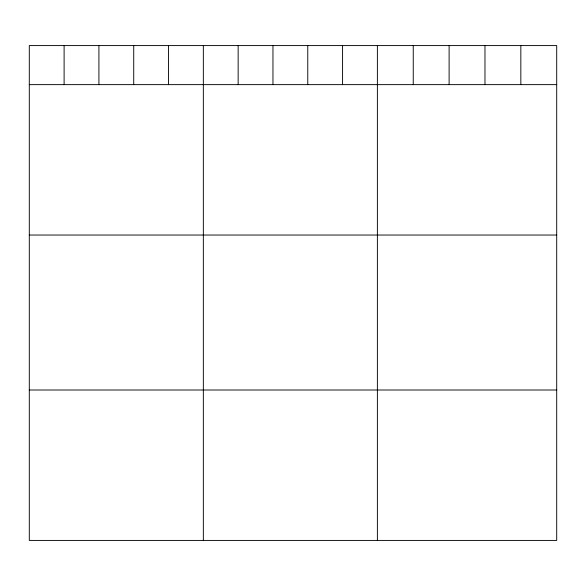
<?xml version="1.0" encoding="UTF-8"?>
<svg xmlns="http://www.w3.org/2000/svg" width="586" height="586" viewBox="0 0 586 586"><rect width="100%" height="100%" fill="white"/><g stroke="black" fill="none" stroke-linecap="round" stroke-linejoin="round"><path stroke-width="0.88" d="M556.7 84.633L556.7 540.417L29.3 540.417L29.3 45.583L556.7 45.583L556.7 84.633L29.3 84.633M29.3 235.037L556.7 235.037M29.3 390.005L556.7 390.005M520.837 45.583L520.837 84.633M484.974 45.583L484.974 84.633M449.11 45.583L449.11 84.633M413.247 45.583L413.247 84.633M377.384 45.583L377.384 540.417M342.576 45.583L342.576 84.633M307.767 45.583L307.767 84.633M272.959 45.583L272.959 84.633M238.15 45.583L238.15 84.633M203.342 45.583L203.342 540.417M168.534 45.583L168.534 84.633M133.725 45.583L133.725 84.633M98.917 45.583L98.917 84.633M64.108 45.583L64.108 84.633"/></g></svg>
